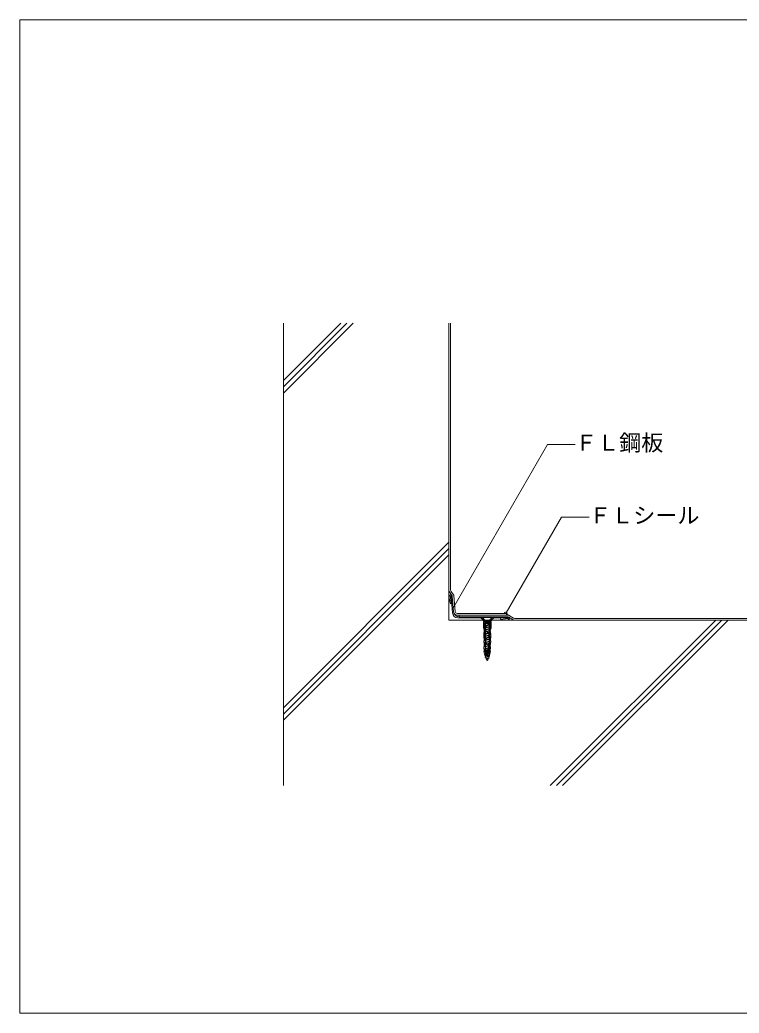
# Model space of a CAD drawing. Units: millimetres, scale not verified. Extents: x -675 to 675, y -471 to 460.
# Drawn here: x -675 to -23, y -440 to 460 of the extents above; entities that cross this region are included whole.
import ezdxf
from ezdxf.enums import TextEntityAlignment as Align

# ---------------------------------------------------------------- set-up
doc = ezdxf.new("R2010")
doc.units = ezdxf.units.MM
doc.header["$LTSCALE"] = 5
for name, color, linetype, lineweight in [('1-2_ハッチング', 4, 'Continuous', 9), ('1-4_リベットルーフ', 6, 'Continuous', 18), ('1-5_ＦＬ鋼板・ディスク', 5, 'Continuous', 18), ('1-6_アンカー類', 4, 'Continuous', 9), ('1-A_元図・躯体', 7, 'Continuous', 18), ('1-C_アンカー類②', 4, 'Continuous', 9), ('E-E', 7, 'Continuous', 18), ('F-F', 7, 'Continuous', 18)]:
    doc.layers.add(name, color=color, linetype=linetype, lineweight=lineweight)
doc.styles.add('ＭＳ ゴシック', font='')
doc.styles.get('ＭＳ ゴシック').set_extended_font_data('MS Gothic')

msp = doc.modelspace()

# ---------------------------------------------------------------- linework, layer by layer
at = {"layer": '1-2_ハッチング'}
for centre, radius, start, end in [((-234.7, -77.808), 1.156, 19.679, 181.77), ((-230.876, -77.159), 2.749, 185.414, 220.908), ((-231.997, -78.261), 1.184, 216.133, 246.114)]:
    msp.add_arc(centre, radius, start, end, dxfattribs=at)
at = {"layer": '1-4_リベットルーフ'}
for p, q in [((-286.086, -57.144), (-286.086, 185.152)), ((-284.586, -56.664), (-284.586, 185.152)), ((-283.453, -61.472), (-285.714, -58.307)), ((-281.994, -60.933), (-284.214, -57.826)), ((-281.89, -76.148), (-283.088, -62.46)), ((-280.396, -76.018), (-281.63, -61.921)), ((-234.002, -77.844), (-278.404, -77.844)), ((-232.478, -79.344), (-278.404, -79.344)), ((-276.898, -79.344), (-276.898, -80.844)), ((-232.906, -80.844), (-276.898, -80.844)), ((-234.002, -77.844), (-234.002, -79.344)), ((-231.424, -79.644), (-227.559, -82.043)), ((-231.851, -81.144), (-227.986, -83.543)), ((266.913, -83.844), (-226.932, -83.844)), ((-226.504, -82.344), (266.469, -82.344))]:
    msp.add_line(p, q, dxfattribs=at)
for centre, radius, start, end in [((-284.086, -57.144), 2, 180, 215.54), ((-282.586, -56.664), 2, 180, 215.54), ((-285.08, -62.634), 2, 5, 35.54), ((-283.622, -62.095), 2, 5, 35.54), ((-278.404, -75.844), 3.5, 185, 270), ((-278.404, -75.844), 2, 185, 270), ((-232.906, -82.844), 2, 58.174, 90), ((-232.478, -81.344), 2, 58.174, 90), ((-226.932, -81.844), 2, 238.174, 270), ((-226.504, -80.344), 2, 238.174, 270)]:
    msp.add_arc(centre, radius, start, end, dxfattribs=at)
at = {"layer": '1-5_ＦＬ鋼板・ディスク'}
for p, q in [((-286.081, -62.675), (-284.717, -69.081)), ((-284.986, -62.534), (-283.642, -68.852)), ((-282.887, -77.379), (-284.188, -62.51)), ((-281.879, -76.279), (-283.092, -62.414)), ((-283.642, -68.852), (-284.717, -69.081)), ((-276.898, -80.844), (-232.842, -80.844)), ((-254.852, -82.573), (-256.987, -80.844)), ((-247.832, -82.573), (-245.697, -80.844)), ((-277.906, -81.944), (-257.282, -81.944)), ((-254.852, -83.844), (-257.282, -81.944)), ((-254.852, -82.573), (-254.852, -83.844)), ((-247.832, -83.844), (-245.402, -81.944)), ((-247.832, -82.573), (-247.832, -83.844)), ((-245.402, -81.944), (-232.842, -81.944)), ((-239.208, -81.952), (-239.342, -83.044)), ((-232.842, -83.844), (-239.342, -83.044)), ((-232.796, -82.741), (-239.208, -81.952))]:
    msp.add_line(p, q, dxfattribs=at)
for centre, radius, start, end in [((-284.586, -62.545), 1.5, 5, 185), ((-284.586, -62.545), 0.4, 5, 178.406), ((-277.906, -76.944), 5, 185, 270), ((-276.898, -75.844), 5, 185, 270), ((-232.842, -82.344), 1.5, 270, 90), ((-232.842, -82.344), 0.4, 276.594, 90)]:
    msp.add_arc(centre, radius, start, end, dxfattribs=at)
at = {"layer": '1-6_アンカー類'}
for p, q in [((-255.842, -80.844), (-255.842, -81.584)), ((-246.842, -80.844), (-255.842, -80.844)), ((-253.475, -83.951), (-255.842, -81.584)), ((-250.094, -85.844), (-253.667, -86.955)), ((-249.744, -87.635), (-253.667, -88.855)), ((-249.013, -87.963), (-253.667, -88.855)), ((-249.74, -89.533), (-253.663, -90.754)), ((-249.009, -89.862), (-253.663, -90.754)), ((-249.502, -84.244), (-253.182, -84.244)), ((-253.182, -84.658), (-253.182, -85.844)), ((-249.502, -85.844), (-253.182, -85.844)), ((-252.94, -85.844), (-252.94, -86.729)), ((-252.94, -87.284), (-252.94, -88.629)), ((-252.94, -89.184), (-252.94, -90.529)), ((-249.744, -86.291), (-249.744, -87.635)), ((-249.013, -87.963), (-249.744, -87.635)), ((-249.744, -88.19), (-249.744, -89.533)), ((-249.009, -89.862), (-249.74, -89.533)), ((-249.502, -84.658), (-249.502, -85.844)), ((-249.013, -86.064), (-249.502, -85.844)), ((-249.209, -83.951), (-246.842, -81.584)), ((-249.744, -91.434), (-253.667, -92.655)), ((-249.013, -91.763), (-253.667, -92.655)), ((-249.744, -93.338), (-253.667, -94.558)), ((-249.013, -93.666), (-253.667, -94.558)), ((-249.744, -97.138), (-253.667, -98.358)), ((-249.013, -97.466), (-253.667, -98.358)), ((-249.74, -95.236), (-253.663, -96.457)), ((-249.009, -95.565), (-253.663, -96.457)), ((-252.94, -91.081), (-252.94, -92.429)), ((-252.94, -92.984), (-252.94, -94.332)), ((-252.94, -94.887), (-252.94, -96.232)), ((-252.94, -96.786), (-252.94, -98.132)), ((-252.94, -98.687), (-252.94, -100.035)), ((-249.744, -90.09), (-249.744, -91.434)), ((-249.013, -91.763), (-249.744, -91.434)), ((-249.744, -91.99), (-249.744, -93.338)), ((-249.013, -93.666), (-249.744, -93.338)), ((-249.744, -93.894), (-249.744, -95.236)), ((-249.744, -95.793), (-249.744, -97.138)), ((-249.013, -97.466), (-249.744, -97.138)), ((-249.744, -97.693), (-249.744, -99.04)), ((-249.009, -95.565), (-249.74, -95.236)), ((-249.744, -99.04), (-253.667, -100.261)), ((-249.013, -99.369), (-253.667, -100.261)), ((-249.744, -100.943), (-253.667, -102.164)), ((-249.013, -101.272), (-253.667, -102.164)), ((-249.744, -102.843), (-253.667, -104.064)), ((-249.013, -103.172), (-253.667, -104.064)), ((-249.744, -104.743), (-253.667, -105.964)), ((-249.013, -105.072), (-253.667, -105.964)), ((-249.74, -106.642), (-253.663, -107.862)), ((-249.009, -106.971), (-253.663, -107.862)), ((-252.94, -100.59), (-252.94, -101.938)), ((-252.94, -102.493), (-252.94, -103.838)), ((-252.94, -104.393), (-252.94, -105.738)), ((-252.94, -106.292), (-252.94, -107.638)), ((-249.013, -99.369), (-249.744, -99.04)), ((-249.744, -99.596), (-249.744, -100.943)), ((-249.013, -101.272), (-249.744, -100.943)), ((-249.744, -101.499), (-249.744, -102.843)), ((-249.013, -103.172), (-249.744, -102.843)), ((-249.744, -103.399), (-249.744, -104.743)), ((-249.013, -105.072), (-249.744, -104.743)), ((-249.744, -105.299), (-249.744, -106.643)), ((-249.744, -107.199), (-249.744, -108.543)), ((-249.009, -106.971), (-249.74, -106.642)), ((-249.744, -108.543), (-253.667, -109.764)), ((-249.013, -108.872), (-253.667, -109.764)), ((-249.744, -110.443), (-253.667, -111.664)), ((-249.013, -110.772), (-253.667, -111.664)), ((-249.744, -112.343), (-253.667, -113.564)), ((-249.013, -112.672), (-253.667, -113.564)), ((-249.744, -114.243), (-253.667, -115.464)), ((-249.013, -114.572), (-253.667, -115.464)), ((-249.758, -116.143), (-253.428, -117.315)), ((-252.94, -108.19), (-252.94, -109.538)), ((-252.94, -110.092), (-252.94, -111.438)), ((-252.94, -111.992), (-252.94, -113.337)), ((-252.94, -113.892), (-252.94, -115.237)), ((-249.027, -116.472), (-249.758, -116.143)), ((-249.013, -108.872), (-249.744, -108.543)), ((-249.744, -109.099), (-249.744, -110.443)), ((-249.013, -110.772), (-249.744, -110.443)), ((-249.744, -110.999), (-249.744, -112.343)), ((-249.013, -112.672), (-249.744, -112.343)), ((-249.744, -112.899), (-249.744, -114.243)), ((-249.013, -114.572), (-249.744, -114.243)), ((-249.744, -114.799), (-249.744, -115.77)), ((-249.697, -118.376), (-252.738, -118.959))]:
    msp.add_line(p, q, dxfattribs=at)
for points in [[(-246.842, -80.844), (-246.842, -81.584), (-255.842, -81.584)], [(-253.667, -88.855), (-252.94, -89.184), (-249.013, -87.963)], [(-253.663, -90.754), (-252.936, -91.083), (-249.009, -89.862)], [(-253.667, -92.655), (-252.94, -92.984), (-249.013, -91.763)], [(-253.667, -94.558), (-252.94, -94.887), (-249.013, -93.666)], [(-253.667, -98.358), (-252.94, -98.687), (-249.013, -97.466)], [(-253.663, -96.457), (-252.936, -96.786), (-249.009, -95.565)], [(-253.667, -100.261), (-252.94, -100.59), (-249.013, -99.369)], [(-253.667, -102.164), (-252.94, -102.493), (-249.013, -101.272)], [(-253.667, -104.064), (-252.94, -104.393), (-249.013, -103.172)], [(-253.667, -105.964), (-252.94, -106.292), (-249.013, -105.072)], [(-253.663, -107.862), (-252.936, -108.191), (-249.009, -106.971)], [(-253.667, -109.764), (-252.94, -110.092), (-249.013, -108.872)], [(-253.667, -111.664), (-252.94, -111.992), (-249.013, -110.772)], [(-253.667, -113.564), (-252.94, -113.892), (-249.013, -112.672)], [(-253.667, -115.464), (-252.94, -115.792), (-249.013, -114.572)], [(-250.066, -118.048), (-252.738, -118.959), (-252.173, -119.323)], [(-252.173, -119.323), (-249.697, -118.376), (-250.066, -118.048)]]:
    msp.add_lwpolyline(points, dxfattribs=at)
for points in [[(-249.013, -86.064), (-253.667, -86.955), (-252.94, -87.284)], [(-252.707, -117.641), (-249.027, -116.472), (-253.428, -117.315)]]:
    msp.add_lwpolyline(points, close=True, dxfattribs=at)
for centre, radius, start, end in [((-254.182, -84.658), 1, 0, 45), ((-248.502, -84.658), 1, 135, 180), ((-243.559, -115.604), 9.383, 181.153, 189.302), ((-259.125, -115.604), 9.383, 344.901, 353.165), ((-259.125, -115.604), 9.383, 356.704, 358.981), ((-243.559, -115.604), 9.383, 192.558, 200.133), ((-243.559, -115.604), 9.383, 203.352, 213.951), ((-259.125, -115.604), 9.383, 326.049, 341.511)]:
    msp.add_arc(centre, radius, start, end, dxfattribs=at)
at = {"layer": '1-A_元図・躯体'}
for p, q in [((-436.086, 185.152), (-436.086, -233.844)), ((-436.086, 127.559), (-378.494, 185.152)), ((-436.086, 133.216), (-384.151, 185.152)), ((-436.086, 121.902), (-372.837, 185.152)), ((-286.086, -83.844), (-286.086, 185.152)), ((-436.086, -163.326), (-286.086, -13.326)), ((-436.086, -168.983), (-286.086, -18.983)), ((-436.086, -174.64), (-286.086, -24.64)), ((-286.086, -83.844), (413.914, -83.844)), ((-194.345, -233.844), (-44.345, -83.844)), ((-188.688, -233.844), (-38.688, -83.844)), ((-183.032, -233.844), (-33.032, -83.844))]:
    msp.add_line(p, q, dxfattribs=at)
at = {"layer": '1-C_アンカー類②'}
for p, q in [((-255.017, -84.294), (-255.017, -83.844)), ((-247.667, -83.844), (-255.017, -83.844)), ((-247.667, -84.294), (-255.017, -84.294)), ((-254.232, -85.144), (-255.017, -84.294)), ((-254.132, -85.144), (-254.732, -85.644)), ((-254.732, -90.844), (-254.732, -85.644)), ((-248.452, -85.144), (-254.232, -85.144)), ((-248.452, -85.844), (-254.232, -85.844)), ((-254.232, -93.044), (-254.232, -85.844)), ((-248.452, -86.944), (-254.232, -86.944)), ((-253.342, -87.644), (-254.232, -87.644)), ((-253.315, -88.144), (-254.232, -88.144)), ((-253.342, -88.644), (-254.232, -88.644)), ((-253.342, -89.144), (-254.232, -89.144)), ((-253.342, -89.644), (-254.232, -89.644)), ((-254.132, -85.844), (-254.132, -85.144)), ((-253.342, -93.044), (-253.342, -86.944)), ((-252.398, -89.546), (-250.45, -88.288)), ((-252.235, -89.798), (-250.287, -88.54)), ((-251.592, -85.844), (-251.592, -85.144)), ((-251.592, -85.844), (-251.342, -85.644)), ((-251.092, -85.844), (-251.342, -85.644)), ((-251.092, -85.844), (-251.092, -85.144)), ((-249.992, -87.448), (-249.992, -86.944)), ((-249.692, -87.448), (-249.692, -86.944)), ((-249.342, -93.044), (-249.342, -86.944)), ((-248.452, -87.644), (-249.342, -87.644)), ((-248.452, -88.144), (-249.342, -88.144)), ((-248.452, -88.644), (-249.342, -88.644)), ((-248.452, -89.144), (-249.342, -89.144)), ((-248.452, -89.644), (-249.342, -89.644)), ((-247.952, -85.644), (-248.552, -85.144)), ((-248.552, -85.844), (-248.552, -85.144)), ((-248.452, -85.144), (-247.667, -84.294)), ((-248.452, -93.044), (-248.452, -85.844)), ((-247.952, -90.844), (-247.952, -85.644)), ((-247.667, -84.294), (-247.667, -83.844)), ((-254.232, -92.744), (-254.732, -90.844)), ((-254.567, -98.544), (-254.567, -96.844)), ((-253.483, -96.844), (-254.567, -96.844)), ((-253.492, -98.544), (-254.567, -98.544)), ((-253.482, -98.944), (-254.549, -98.944)), ((-253.461, -96.244), (-254.506, -96.244)), ((-253.439, -95.644), (-254.453, -95.644)), ((-254.406, -96.844), (-254.071, -93.044)), ((-254.306, -102.544), (-254.406, -98.544)), ((-253.416, -95.044), (-254.4, -95.044)), ((-253.394, -94.444), (-254.347, -94.444)), ((-253.372, -93.844), (-254.294, -93.844)), ((-253.35, -93.244), (-254.241, -93.244)), ((-253.342, -90.144), (-254.232, -90.144)), ((-253.342, -90.644), (-254.232, -90.644)), ((-253.342, -91.244), (-254.232, -91.244)), ((-253.342, -93.044), (-254.232, -93.044)), ((-253.492, -98.544), (-253.483, -96.835)), ((-253.392, -102.544), (-253.492, -98.544)), ((-253.483, -96.844), (-253.342, -93.044)), ((-252.992, -91.544), (-252.992, -90.639)), ((-252.692, -91.544), (-252.992, -91.544)), ((-252.992, -92.948), (-252.992, -92.044)), ((-252.692, -92.044), (-252.992, -92.044)), ((-252.692, -91.544), (-252.692, -90.639)), ((-252.692, -92.948), (-252.692, -92.044)), ((-252.398, -94.04), (-250.45, -95.298)), ((-252.235, -93.788), (-250.287, -95.046)), ((-249.992, -98.448), (-249.992, -96.139)), ((-249.692, -98.448), (-249.692, -96.139)), ((-248.452, -90.144), (-249.342, -90.144)), ((-248.452, -90.644), (-249.342, -90.644)), ((-248.452, -91.244), (-249.342, -91.244)), ((-248.452, -93.044), (-249.342, -93.044)), ((-249.201, -96.847), (-249.342, -93.044)), ((-248.443, -93.244), (-249.341, -93.244)), ((-248.39, -93.844), (-249.312, -93.844)), ((-249.292, -102.544), (-249.192, -98.544)), ((-248.337, -94.444), (-249.29, -94.444)), ((-248.284, -95.044), (-249.268, -95.044)), ((-248.232, -95.644), (-249.246, -95.644)), ((-248.178, -96.244), (-249.224, -96.244)), ((-248.136, -98.944), (-249.202, -98.944)), ((-248.117, -96.844), (-249.201, -96.844)), ((-249.192, -98.544), (-249.201, -96.847)), ((-248.117, -98.544), (-249.192, -98.544)), ((-248.278, -96.844), (-248.614, -93.044)), ((-247.952, -90.844), (-248.452, -92.744)), ((-248.378, -102.544), (-248.278, -98.544)), ((-248.117, -98.544), (-248.117, -96.844)), ((-253.467, -99.544), (-254.534, -99.544)), ((-253.452, -100.144), (-254.519, -100.144)), ((-253.437, -100.744), (-254.504, -100.744)), ((-253.422, -101.344), (-254.489, -101.344)), ((-253.407, -101.944), (-254.474, -101.944)), ((-253.392, -102.544), (-254.467, -102.544)), ((-253.378, -104.544), (-254.406, -104.544)), ((-253.355, -105.044), (-254.397, -105.044)), ((-253.309, -105.644), (-254.386, -105.644)), ((-253.286, -106.244), (-254.376, -106.244)), ((-253.263, -106.844), (-254.365, -106.844)), ((-253.24, -107.444), (-254.354, -107.444)), ((-254.092, -108.044), (-254.267, -104.244)), ((-253.217, -108.044), (-253.392, -104.244)), ((-252.992, -103.948), (-252.992, -101.639)), ((-252.692, -103.948), (-252.692, -101.639)), ((-252.398, -100.546), (-250.45, -99.288)), ((-252.398, -105.04), (-250.65, -106.17)), ((-252.235, -100.798), (-250.287, -99.54)), ((-252.235, -104.788), (-250.487, -105.918)), ((-250.192, -109.578), (-250.192, -107.01)), ((-249.892, -109.578), (-249.892, -107.01)), ((-249.467, -108.044), (-249.292, -104.244)), ((-248.344, -107.444), (-249.444, -107.444)), ((-248.33, -106.844), (-249.421, -106.844)), ((-248.316, -106.244), (-249.398, -106.244)), ((-248.303, -105.644), (-249.375, -105.644)), ((-248.289, -105.044), (-249.329, -105.044)), ((-248.278, -104.544), (-249.314, -104.544)), ((-248.217, -102.544), (-249.292, -102.544)), ((-248.256, -104.244), (-249.292, -104.244)), ((-248.211, -101.944), (-249.277, -101.944)), ((-248.181, -100.744), (-249.247, -100.744)), ((-248.196, -101.344), (-249.246, -101.344)), ((-248.166, -100.144), (-249.232, -100.144)), ((-248.151, -99.544), (-249.217, -99.544)), ((-248.592, -108.044), (-248.506, -104.244)), ((-248.256, -104.244), (-248.217, -102.544)), ((-254.342, -109.844), (-254.342, -108.044)), ((-253.217, -108.044), (-254.342, -108.044)), ((-253.217, -109.844), (-254.342, -109.844)), ((-253.442, -115.844), (-254.342, -112.444)), ((-253.217, -112.444), (-254.342, -112.444)), ((-253.217, -110.394), (-254.267, -110.394)), ((-253.217, -110.894), (-254.267, -110.894)), ((-253.217, -111.394), (-254.267, -111.394)), ((-253.217, -111.894), (-254.267, -111.894)), ((-254.092, -112.444), (-254.092, -109.844)), ((-249.242, -115.844), (-253.442, -115.844)), ((-253.217, -112.444), (-253.217, -109.844)), ((-252.842, -110.74), (-252.842, -110.924)), ((-252.842, -113.04), (-252.842, -113.224)), ((-251.342, -112.544), (-252.752, -110.71)), ((-251.342, -114.844), (-252.752, -113.01)), ((-251.342, -113.044), (-252.738, -111.228)), ((-251.342, -115.344), (-252.738, -113.528)), ((-251.492, -111.844), (-251.492, -111.67)), ((-251.192, -111.844), (-251.492, -111.844)), ((-251.342, -112.544), (-249.932, -110.71)), ((-251.342, -113.044), (-249.946, -111.228)), ((-251.342, -114.844), (-249.932, -113.01)), ((-251.342, -115.344), (-249.946, -113.528)), ((-251.192, -111.844), (-251.192, -111.67)), ((-250.898, -110.578), (-250.65, -110.418)), ((-250.735, -110.83), (-250.487, -110.67)), ((-249.842, -110.74), (-249.842, -110.924)), ((-249.842, -113.04), (-249.842, -113.224)), ((-248.342, -108.044), (-249.467, -108.044)), ((-249.467, -112.444), (-249.467, -109.844)), ((-248.342, -109.844), (-249.467, -109.844)), ((-248.417, -110.394), (-249.467, -110.394)), ((-248.417, -110.894), (-249.467, -110.894)), ((-248.417, -111.394), (-249.467, -111.394)), ((-248.417, -111.894), (-249.467, -111.894)), ((-248.343, -112.444), (-249.467, -112.444)), ((-249.242, -115.844), (-248.342, -112.444)), ((-248.592, -112.444), (-248.592, -109.844)), ((-248.342, -109.844), (-248.342, -108.044))]:
    msp.add_line(p, q, dxfattribs=at)
for points in [[(-251.092, -85.144), (-251.342, -85.644), (-251.592, -85.144)], [(-253.392, -104.244), (-254.428, -104.244), (-254.467, -102.544)]]:
    msp.add_lwpolyline(points, dxfattribs=at)
for centre, radius, start, end in [((-251.692, -90.639), 1.3, 122.858, 180), ((-251.692, -90.639), 1, 122.858, 180), ((-250.992, -87.448), 1, 302.858, 0), ((-250.992, -87.448), 1.3, 302.858, 0), ((-251.692, -92.948), 1.3, 180, 237.142), ((-251.692, -92.948), 1, 180, 237.142), ((-250.992, -96.139), 1, 0, 57.142), ((-250.992, -98.448), 1, 302.858, 0), ((-250.992, -96.139), 1.3, 0, 57.142), ((-250.992, -98.448), 1.3, 302.858, 0), ((-251.692, -101.639), 1.3, 122.858, 180), ((-251.692, -103.948), 1.3, 180, 237.142), ((-251.692, -101.639), 1, 122.858, 180), ((-251.692, -103.948), 1, 180, 237.142), ((-251.192, -107.01), 1, 0, 57.142), ((-251.192, -107.01), 1.3, 0, 57.142), ((-252.792, -110.74), 0.05, 37.569, 180), ((-252.342, -110.924), 0.5, 180, 217.569), ((-252.792, -113.04), 0.05, 37.569, 180), ((-252.342, -113.224), 0.5, 180, 217.569), ((-250.192, -111.67), 1.3, 122.858, 180), ((-250.192, -111.67), 1, 122.858, 180), ((-251.192, -109.578), 1, 302.858, 0), ((-251.192, -109.578), 1.3, 302.858, 0), ((-250.342, -110.924), 0.5, 322.431, 0), ((-250.342, -113.224), 0.5, 322.431, 0), ((-249.892, -110.74), 0.05, 0, 142.431), ((-249.892, -113.04), 0.05, 0, 142.431)]:
    msp.add_arc(centre, radius, start, end, dxfattribs=at)
at = {"layer": 'E-E'}
for p, q in [((-196.761, 75.143), (-282.804, -73.889)), ((-196.761, 75.143), (-171.761, 75.143)), ((-184.093, 9.305), (-234.093, -77.298)), ((-184.093, 9.305), (-159.093, 9.305))]:
    msp.add_line(p, q, dxfattribs=at)
at = {"layer": 'F-F'}
msp.add_line((-675, 460), (-675, -440), dxfattribs=at)
msp.add_lwpolyline([(-675, 460), (675, 460), (675, -440), (-675, -440)], dxfattribs=at)

# ---------------------------------------------------------------- texts
at = {"layer": 'E-E', "style": 'ＭＳ ゴシック'}
for s, p in [('ＦＬ鋼板', (-171.761, 65.143)), ('ＦＬシール', (-159.093, -0.695))]:
    msp.add_text(s, height=14.66, dxfattribs=at).set_placement(p, align=Align.BOTTOM_LEFT)

doc.saveas('drawing.dxf')
